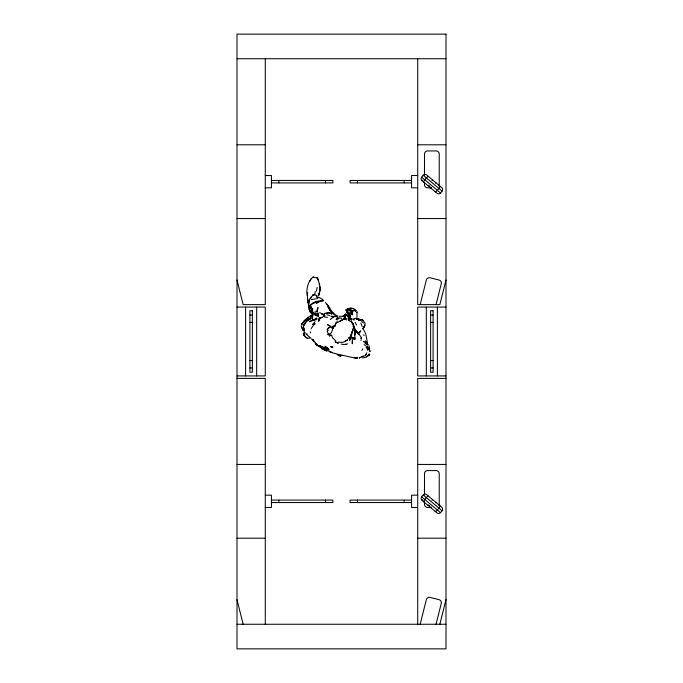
<?xml version="1.0" encoding="UTF-8"?>
<svg xmlns="http://www.w3.org/2000/svg" width="683" height="683" viewBox="0 0 683 683"><rect width="100%" height="100%" fill="white"/><g stroke="black" fill="none" stroke-linecap="round" stroke-linejoin="round"><path stroke-width="1.02" d="M348.876 314.692L347.553 315.623L349.747 317.066L349.696 316.571L350.038 317.356L349.576 314.436L349.705 316.724L348.339 317.552L349.619 318.79M312.507 312.746L312.549 308.289L312.515 311.474M363.39 341.867L363.39 341.363M312.916 314.385L312.951 312.566M317.399 311.798L317.433 309.783M362.613 357.943L364.944 357.55L369.093 355.408L369.025 353.76M348.535 337.761L348.876 338.281L349.568 337.709L349.833 339.921L350.755 336.932L349.833 339.921L349.696 338.708M349.611 318.406L351.164 318.645L351.233 320.942M309.382 310.313L309.433 308.622M354.767 331.289L354.742 333.697L355.177 330.657L353.487 324.724L352.71 322.837L350.797 321.437M308.759 305.403L308.69 307.068L309.134 302.432M349.098 337.872L350.447 338.836L349.892 337.018M352.385 341.278L352.266 343.754L352.326 337.257L351.634 337.914L353.879 338.025M308.682 307.145L308.759 305.634L309.083 307.939M346.785 310.014L347.493 308.827L351.079 308.212M354.801 332.049L354.784 334.764M327.422 332.57L327.592 330.384L327.131 331.34M334.781 325.834L333.722 327.003L332.723 326.815L331.861 327.55L332.408 327.985M319.687 290.693L319.909 288.106M345.453 314.291L346.102 314.317M307.452 294.066L307.598 292.35M345.47 314.069L344.915 314.47L344.625 317.194M353.068 328.258L352.556 332.484L351.156 335.788M333.244 328.275L332.98 327.234L333.722 327.003M355.177 330.657L355.04 331.648L354.861 330.179M346.597 311.491L349.269 316.724M356.944 311.747L356.987 317.074M320.216 289.865L318.654 295.167L319.268 293.238M309.271 301.954L309.689 299.282L309.049 301.203M352.155 337.547L352.052 338.179L354.392 338.913L353.162 337.88M311.055 298.24L311.2 297.378M317.493 310.176L317.979 307.504L316.366 312.08M316.477 291.086L317.134 287.5M337.282 318.432L337.581 316.972L336.045 319.653M349.952 321.258L349.235 320.455L349.636 318.824M318.918 318.97L319.268 317.407M420.182 304.618L426.337 280.013A3.074 3.065 0 0 1 430.068 277.776L439.032 280.021A3.082 3.074 0 0 1 441.269 283.744L436.053 304.618M445.999 280.03L439.852 304.618L417.723 304.618L417.723 58.738M420.182 624.262L426.337 599.657A3.074 3.065 0 0 1 430.068 597.42L439.032 599.665A3.082 3.074 0 0 1 441.269 603.388L436.053 624.262M439.852 624.262L445.999 599.674M318.585 295.978L320.156 289.524L318.935 282.147L317.697 279.193M314.863 294.288L312.652 295.124L314.863 294.288L315.247 291.351M358.874 320.276L358.891 318.739L357.602 318.585L357.329 319.559L357.166 318.116M351.839 314.607L352.812 314.829L352.035 313.617L351.088 313.395L351.771 311.388L350.131 310.355M331.528 332.664L332.843 328.25M352.206 331.998L352.804 330.017M352.18 332.1L352.812 330.043M322.957 300.46L322.828 299.265M335.729 322.683L334.798 326.235L335.575 325.014M344.138 318.688L345.274 316.639M352.035 313.617L352.863 311.175L351.771 311.388M327.14 329.923L327.516 328.83M323.247 315.478L324.305 316.34L323.247 315.478L324.194 315.051L323.827 314.598L319.627 312.669M363.843 327.003L362.767 328.95L364.637 326.192L365.055 323.29L362.775 320.071L361.512 319.84M304.08 333.202L303.372 333.97L304.618 336.36L307.384 338.358L303.465 334.696L303.986 332.766M350.703 337.257L350.985 334.653M301.152 325.381L303.833 320.984L308.673 317.04M303.081 327.533L303.568 326.406M361.316 340.091L360.837 340.313M359.471 358.379L359.83 357.559M304.413 321.428L305.019 320.054M303.508 325.953L306.078 322.402L303.056 325.782M351.31 333.483L352.317 331.238M304.089 322.163L305.574 320.088M336.454 323.477L337.163 320.959M350.336 319.311L350.738 318.509L351.045 319.123M309.706 281.524L311.072 278.835M303.636 325.475L304.268 324.229M367.804 350.302L367.548 350.114M310.159 333.014L310.739 331.929M331.238 335.532L329.479 335.72L331.084 332.749M344.445 318.082L344.591 317.347M369.093 355.408L369.751 354.195M363.484 327.908L365.055 325.074M365.499 355.254L366.839 352.821M315.102 321.591L312.712 324.527L315.187 323.742L314.334 323.973L311.072 328.694M353.99 328.318L354.315 329.197M354.289 327.831L353.717 328.788L353.384 328.335M359.489 332.997L360.786 330.871L358.327 332.595M361.87 350.362L362.818 348.817M339.178 316.34L344.121 316.229L344.548 315.563L343.062 316.186L344.684 315.23L344.369 317.655M331.725 327.464L332.63 326.406L335.302 325.253M323.085 314.598L323.827 314.598M327.481 334.516L328.395 333.133L329.394 336.138M350.353 336.702L349.816 338.17L349.192 338.298M309.501 299.436L310.432 298.044M302.936 322.359L301.579 324.357L305.566 320.139L301.579 324.357M319.729 319.277L318.398 321.172L319.328 320.404M311.081 304.652L310.099 305.993L311.013 304.422L317.364 301.177L312.575 303.389L314.991 302.27L312.788 303.363L314.402 302.321L311.081 304.652L309.655 306.59L309.715 307.64M332.928 328.113L332.98 327.234M363.322 327.968L364.637 326.192M344.838 314.718L343.848 316.041L344.684 315.23M350.353 338.307L350.584 337.001M332.945 317.766L334.337 316.075L335.105 316.169M421.65 177.179L423.229 175.292A2.459 2.459 0 0 1 426.696 174.993L441.764 187.637A2.459 2.459 0 0 1 442.072 191.095L440.492 192.982A2.459 2.459 0 0 1 437.026 193.28L421.957 180.636A2.459 2.459 0 0 1 421.65 177.179L440.492 192.982M421.957 180.636L422.461 180.039M432.006 180.654L432.595 179.945M428.079 185.776L428.472 185.306M430.905 188.149L431.297 187.68M435.438 183.181L435.856 182.685M421.65 496.823L423.229 494.936A2.459 2.459 0 0 1 426.696 494.637L441.764 507.281A2.459 2.459 0 0 1 442.072 510.739L440.492 512.626A2.459 2.459 0 0 1 437.026 512.924L421.957 500.28A2.459 2.459 0 0 1 421.65 496.823L440.492 512.626M421.957 500.28L422.461 499.683M432.006 500.298L432.595 499.589M428.079 505.42L428.472 504.95L429.24 505.591M430.905 507.793L431.067 507.127M435.438 502.825L435.856 502.329M356.253 319.473L356.825 318.799L358.891 318.739M344.369 317.936L343.899 319.132M307.026 318.491L308.246 317.236M367.377 348.8L367.983 348.185L367.591 346.469M356.748 312.49L357.209 312.037M315.777 320.011L316.912 318.901L316.272 318.782M349.602 339.878L350.183 339.408L350.14 337.769M311.004 297.071L313.403 294.928L316.946 295.449M364.304 341.91L365.473 340.851M330.333 319.533L332.049 318.124M318.611 319.473L320.489 317.919L322 317.569M366.301 341.568L364.679 342.9L367.292 342.977L366.412 343.558L368.316 344.659M366.182 354.699L364.526 356.048M335.507 316.622L336.087 316.161L336.634 316.605L336.087 316.161M306.035 319.243L307.145 318.389M347.049 309.937L347.852 309.322M332.049 327.123L332.51 326.781M356.757 358.14L357.918 357.311M319.951 318.039L323.016 316.938M344.778 341.696L347.741 339.767L342.815 342.396L338.102 342.183M329.266 327.473L328.011 328.25L330.495 327.217M361.811 357.072L363.578 356.005L359.335 357.687M319.354 301.442L316.203 303.329L321.027 300.793L317.254 302.253L321.027 300.793M315.973 318.193L316.417 317.928M337.445 322.572L343.575 319.089M333.398 326.884L334.926 325.996M342.029 320.071L339.989 321.215L342.61 319.772M311.277 315.623L311.994 315.222M334.107 316.724L332.63 317.535L334.226 316.366M349.397 319.951L348.475 320.455L349.235 320.455L348.441 319.823M348.748 308.861L350.55 307.931M318.62 280.679L317.723 278.058L313.087 277.025C307.99 280.875 306.257 288.943 307.051 295.09M308.861 318.876L304.678 320.993L309.092 318.491M354.878 337.769L354.947 339.238L353.606 339.169M311.713 315.614L313.121 314.914M342.26 355.348L340.552 356.176L339.989 355.288M338.922 318.457L337.393 319.439L336.898 319.115M348.023 316.801L350.038 317.356M333.099 327.422L331.827 328.045L331.861 327.55M350.14 319.115L351.164 318.645M310.091 315.828L311.772 315.085M343.677 344.531L346.033 344.215M314.086 319.84L317.066 318.884M347.451 309.74L348.176 309.433L347.493 308.827M343.412 316.024L344.548 315.563M347.545 343.814L345.231 344.556M320.276 317.954L321.744 317.356M315.751 319.149L313.702 319.934L314.573 319.721L312.558 319.559L314.914 319.789M312.712 324.527L314.334 323.973M309.638 338.034L307.384 338.358M303.465 334.696L304.217 334.448M317.288 313.292L318.227 312.985M358.831 320.421L360.769 319.832L362.775 320.071L362.98 320.592M335.618 316.588L337.769 315.939M315 319.021L309.305 321.727L313.258 320.182M324.263 313.531L328.83 312.72L330.922 313.369M345.342 319.081L346.759 318.662M317.954 297.754L319.123 297.412L322.188 299.248M316.408 298.753L311.286 299.666M312.498 315.23L312.934 315.111M310.389 317.049L312.865 316.366L311.252 316.801M358.985 320.6L360.786 320.156L358.848 320.617M348.031 308.921L351.13 308.818M332.723 326.815L334.166 326.124M324.92 313.48L328.762 312.908L332.023 313.932L329.104 312.771L331.46 313.839M348.458 319.892L349.397 319.729M310.227 318.474L311.311 318.304M305.31 332.732L304.276 332.732M347.809 318.901L348.492 318.799M331.818 316.579L333.116 316.408M314.65 314.428L318.449 314.001L315.034 314.359M345.752 318.62L343.122 319.567L345.615 319.507M330.299 326.44L330.99 326.38L327.413 324.698L328.438 325.151M323.896 315.64L324.767 316.306M355.561 310.56L354.118 310.569L355.561 310.56L353.896 308.929L351.651 308.024M349.705 316.724L350.336 316.69L348.339 317.552L349.124 318.21L348.962 317.51M317.04 278.075L317.723 278.058L317.125 277.921M350.379 311.499L348.723 309.954L345.94 309.903L347.434 312.592M321.693 314.282L324.485 314.248M237.001 58.738L445.999 58.738M237.001 144.796L265.277 144.796M417.723 144.796L445.999 144.796M265.277 175.531L271.424 175.531L271.424 187.825L265.277 187.825M417.723 175.531L411.576 175.531L411.576 187.825L417.723 187.825M271.424 180.449L332.894 180.449L332.894 182.907L271.424 182.907M411.576 180.449L350.106 180.449L350.106 182.907L411.576 182.907M431.383 187.825L427.558 187.825A3.074 3.074 0 0 1 424.484 184.751L424.484 182.634M237.001 218.56L265.277 218.56M417.723 218.56L445.999 218.56M237.001 307.077L265.277 307.077L265.277 375.923L237.001 375.923M445.999 307.077L417.723 307.077L417.723 375.923L445.999 375.923M249.91 315.051L252.369 315.051M430.631 315.051L433.09 315.051M249.91 322.393L252.369 322.393M430.631 322.393L433.09 322.393M249.91 360.607L252.369 360.607M430.631 360.607L433.09 360.607M249.91 367.949L252.369 367.949M430.631 367.949L433.09 367.949M237.001 378.382L265.277 378.382L265.277 624.262M445.999 378.382L417.723 378.382L417.723 624.262M237.001 464.44L265.277 464.44M417.723 464.44L445.999 464.44M265.277 495.175L271.424 495.175L271.424 507.469L265.277 507.469M417.723 495.175L411.576 495.175L411.576 507.469L417.723 507.469M271.424 500.093L332.894 500.093L332.894 502.551L271.424 502.551M411.576 500.093L350.106 500.093L350.106 502.551L411.576 502.551M431.383 507.469L427.558 507.469A3.074 3.074 0 0 1 424.484 504.395L424.484 501.22M237.001 538.204L265.277 538.204M417.723 538.204L445.999 538.204M237.001 624.262L445.999 624.262M324.792 317.202L327.567 317.254M309.194 316.81L310.996 316.844M358.174 318.841L356.825 318.799L356.68 318.201L352.522 319.072L354.511 320.028M330.973 316.195L332.527 316.314M334.141 326.713L332.63 326.406M315.444 315.461L318.662 316.135L314.112 314.641M347.553 315.623L348.663 315.742L346.58 315.042M348.723 309.954L347.357 309.792L349.73 309.484L353.837 310.91M347.365 313.087L347.895 313.164M337.82 317.715L341.841 318.304M355.672 358.216L336.856 353.999M341.184 344.095L344.266 344.565M336.292 316.067L337.009 315.956L337.043 316.562M301.263 326.389L302.552 329.402L304.618 331.101M336.284 353.888L329.701 351.984M328.677 349.79L325.97 349.022L327.345 349.414M326.15 350.225L332.032 352.36M323.563 315L325.091 315.452M356.074 357.918L357.192 358.251L354.528 357.431L355.391 358.029M327.951 348.33L326.278 347.792L328.164 348.586L324.997 346.264L329.308 349.986M326.739 351.062L321.949 348.911L319.67 346.119M326.833 314.65L329.761 315.623M348.501 309.945L346.452 309.271L345.94 309.903L346.819 310.697L346.691 309.945M339.212 355.604L340.399 356.048M313.087 277.025L313.659 277.247M326.303 350.746L321.65 347.229L325.253 350.456M347.647 312.02L347.075 311.764L348.125 312.737L346.682 312.524L346.614 311.32M338.478 343.336L335.122 341.782L337.479 343.02M317.006 344.975L318.901 345.948L317.006 344.975L316.314 343.814M303.184 330.231L303.926 330.632L302.552 329.402L303.517 330.589M345.291 314.214L347.331 316.05M350.302 313.232L351.771 314.12L351.045 313.531M337.223 354.725L339.229 355.937M364.082 344.642L365.456 345.496M354.801 310.594L355.877 311.303L355.621 310.825M321.787 347.22L325.859 350.089L322.316 347.707C329.488 350.302 317.151 347.288 315.23 343.216L316.331 344.334L312.703 339.169L314.026 341.739L311.55 339.058M305.847 333.876L310.91 338.256M353.896 308.929L356.287 310.586M352.061 322.718L353.009 323.401L353.76 326.184M335.908 341.133L332.587 337.812L331.562 335.029M365.405 343.395L367.249 345.308M336.42 315.58L329.377 309.928L333.287 313.275M423.229 175.292L442.072 191.095M428.489 185.315L429.24 185.947M429.428 186.109L429.94 186.536M423.229 494.936L442.072 510.739M429.428 505.753L429.94 506.18M306.769 333.663L307.196 334.047M361.691 321.454L363.416 323.008M303.175 329.078L301.792 327.729M347.69 316.186L348.603 317.057M317.885 314.778L318.713 315.657M359.053 334.209L359.471 334.653M331.392 310.825L328.071 307.324L330.709 310.867M359.079 334.457L355.749 330.803L358.029 333.586M359.693 335.08L361.58 337.931L361.495 338.503L360.889 338.136L361.025 339.075M325.339 302.424L328.574 306.138L330.982 310.287M359.156 334.704L357.166 332.408L358.362 334.021M363.569 334.798L364.133 335.455M351.617 310.534L352.479 311.593M367.036 346.349L369.119 348.876L370.041 351.583L368.368 347.425L369.11 349.576M347.263 310.261L346.452 309.271L346.349 310.372L347.357 312.122L350.097 314.692L350.695 316.349M348.561 311.918L350.038 313.736M311.294 312.874L309.664 310.833L311.217 313.079L309.698 310.825L310.825 312.498M331.776 311.627L334.277 314.923M348.97 314.615L349.747 315.648M312.985 312.046L314.735 314.53M350.601 312.669L351.088 313.395M348.714 313.856L349.354 314.837M316.306 296.234L317.347 298.215M355.006 329.437L355.852 330.734M309.664 310.996L310.406 312.216M353.47 326.807L354.494 328.557M363.518 329.488L365.721 333.842L367.497 342.943M328.438 306.838L327.003 304.345L328.497 307.034M366.045 346.699L367.463 349.372M356.697 330.965L357.738 332.86M349.747 317.066L348.748 315.136M353.623 326.337L355.826 330.546M303.773 328.224L304.405 329.445M352.872 325.885L353.367 326.918M355.245 322.427L356.543 325.108M310.996 311.858L310.424 310.526L311.064 312.046M350.601 334.815L351.156 336.138M346.127 319.618L346.341 320.122M360.846 323.025L362.255 326.525M349.039 317.766L348.919 317.245M354.947 339.238L354.776 332.715M317.023 296.311L317.732 298.078M312.182 313.48L311.209 310.953L310.936 306.496L311.738 311.457M351.754 321.992L352.59 324.382M351.557 321.864L351.762 322.453M312.003 313.335L311.209 310.953L311.61 312.233M327.763 329.36L328.13 330.47M316.571 343.583L317.091 345.256M237.001 280.03L243.148 304.618L265.277 304.618L265.277 58.738M237.001 599.674L243.148 624.262M344.65 316.477L344.966 317.749L344.813 315.435L344.727 316.724M329.556 326.884L329.676 327.464M345.871 314.556L346.042 315.384M349.79 338.034L349.833 339.921L350.473 337.667M329.052 333.509L329.479 335.72M311.636 313.053L311.764 313.804M368.999 345.632L369.383 347.903M319.482 283.906L320.122 287.987M309.032 309.689L307.239 295.406M309.655 306.59L309.92 308.733M324.194 315.051L324.305 316.34M303.687 326.884L303.995 331.212M315.136 311.166L315.17 313.548M437.393 307.077L437.393 375.923M426.329 307.077L426.329 375.923M424.484 175.215L424.484 154.017A3.074 3.074 0 0 1 427.558 150.943L436.164 150.943A3.074 3.074 0 0 1 439.237 154.017L439.237 184.751A3.074 3.074 0 0 1 438.93 186.083M424.484 494.859L424.484 473.66A3.074 3.074 0 0 1 427.558 470.587L436.164 470.587A3.074 3.074 0 0 1 439.237 473.66L439.237 504.395A3.074 3.074 0 0 1 438.93 505.727M404.199 180.449L404.199 182.907M404.199 500.093L404.199 502.551M357.482 180.449L357.482 182.907M357.482 500.093L357.482 502.551M325.518 180.449L325.518 182.907M325.518 500.093L325.518 502.551M278.801 180.449L278.801 182.907M278.801 500.093L278.801 502.551M256.671 307.077L256.671 375.923M245.607 307.077L245.607 375.923M428.582 496.217A2.459 0.82 -50 0 0 426.371 497.574L424.792 499.452A2.459 0.82 -50 0 0 423.836 501.868M439.886 505.693A2.459 0.82 -50 0 1 438.93 508.109L437.351 509.988A2.459 0.82 -50 0 1 435.139 511.345M428.582 176.573A2.459 0.82 -50 0 0 426.371 177.93L424.792 179.808A2.459 0.82 -50 0 0 423.836 182.224M439.886 186.049A2.459 0.82 -50 0 1 438.93 188.465L437.351 190.344A2.459 0.82 -50 0 1 435.139 191.701M354.819 333.338L354.742 334.952L354.819 333.338M312.694 317.86L312.191 318.218L312.694 317.86M368.589 354.938L366.412 356.825L368.589 354.938M308.981 319.653L306.377 321.3L310.364 319.038L308.981 319.653M317.288 301.485L316.886 301.655L318.799 301.16L317.288 301.485M320.737 300.99L319.533 301.348L323.366 300.716L320.737 300.99M445.999 34.15L237.001 34.15L237.001 648.85L445.999 648.85L445.999 34.15M252.369 310.765L249.91 310.765L249.91 372.235L252.369 372.235L252.369 310.765M433.09 310.765L430.631 310.765L430.631 372.235L433.09 372.235L433.09 310.765M331.776 346.93L330.563 346.785L333.039 347.109L331.776 346.93M327.37 349.158L319.362 345.547L327.37 349.158M307.854 302.552L307.538 299.009L307.854 302.552"/></g></svg>
